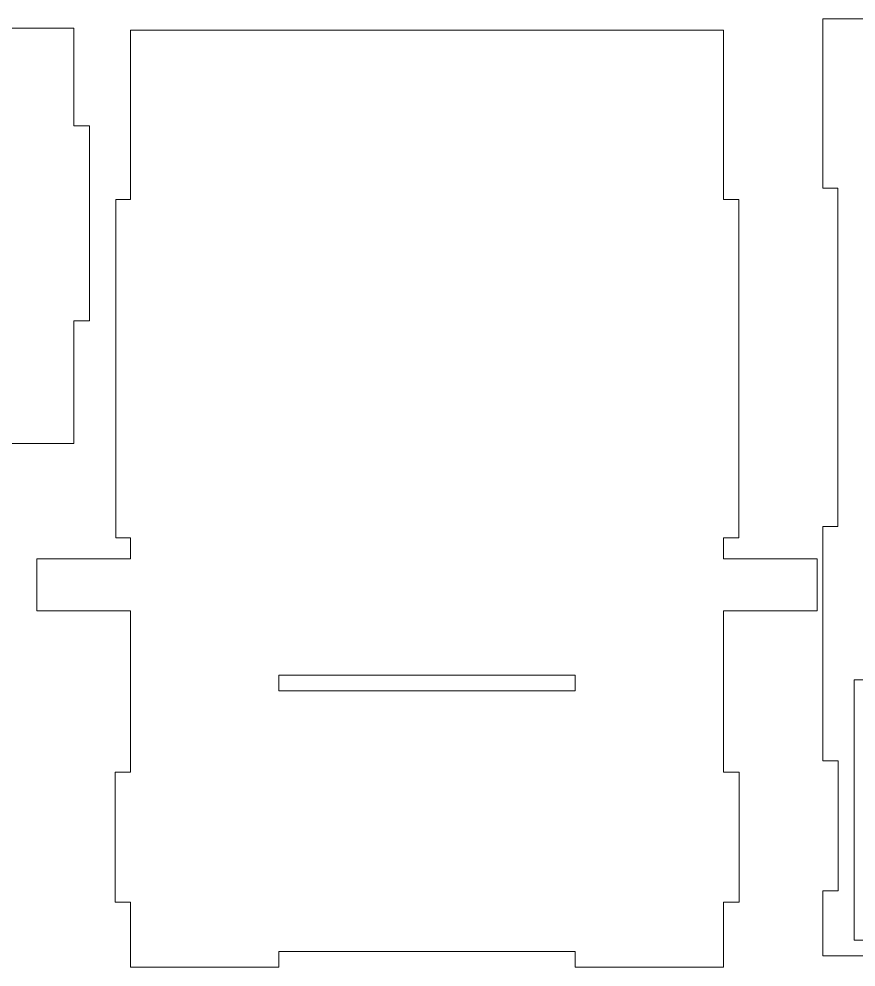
# Model space of a CAD drawing. Header units: millimetres. Extents: x -430 to 298, y -196 to 198.
# Drawn here: x -99.7 to 61.2, y 15.5 to 197.7 of the extents above; entities that cross this region are included whole.
import ezdxf

# ---------------------------------------------------------------- set-up
doc = ezdxf.new("R2010")
doc.units = ezdxf.units.MM
doc.header["$MEASUREMENT"] = 0
doc.layers.add('Camada 1', color=7, linetype='Continuous')

msp = doc.modelspace()

# ---------------------------------------------------------------- linework, layer by layer
at = {"layer": 'Camada 1', "color": 250, "lineweight": 20}
for points, knots in [([(54.8053, 197.6858), (54.8053, 197.6858), (174.8053, 197.6858), (174.8053, 197.6858), (174.8053, 197.6858), (174.8053, 165.1538), (174.8053, 165.1538), (174.8053, 165.1538), (171.9053, 165.1538), (171.9053, 165.1538), (171.9053, 165.1538), (171.9053, 100.1538), (171.9053, 100.1538), (171.9053, 100.1538), (174.8053, 100.1538), (174.8053, 100.1538), (174.8053, 100.1538), (174.8053, 96.1208), (174.8053, 96.1208), (174.8053, 96.1208), (171.8053, 96.1208), (171.8053, 96.1208), (171.8053, 96.1208), (171.8053, 86.1208), (171.8053, 86.1208), (171.8053, 86.1208), (174.8053, 86.1208), (174.8053, 86.1208), (174.8053, 86.1208), (174.8053, 55.154), (174.8053, 55.154), (174.8053, 55.154), (171.8053, 55.154), (171.8053, 55.154), (171.8053, 55.154), (171.8053, 30.154), (171.8053, 30.154), (171.8053, 30.154), (174.8053, 30.154), (174.8053, 30.154), (174.8053, 30.154), (174.8053, 17.6858), (174.8053, 17.6858), (174.8053, 17.6858), (143.3054, 17.6879), (143.3054, 17.6879), (143.3054, 17.6879), (143.3054, 20.6879), (143.3054, 20.6879), (143.3054, 20.6879), (168.8054, 20.6858), (168.8054, 20.6858), (168.8054, 20.6858), (168.8054, 70.6858), (168.8054, 70.6858), (168.8054, 70.6858), (60.8055, 70.6858), (60.8055, 70.6858), (60.8055, 70.6858), (60.8055, 20.6858), (60.8055, 20.6858), (60.8055, 20.6858), (86.3054, 20.6879), (86.3054, 20.6879), (86.3054, 20.6879), (86.3054, 17.6879), (86.3054, 17.6879), (86.3054, 17.6879), (54.8053, 17.6858), (54.8053, 17.6858), (54.8053, 17.6858), (54.8053, 30.154), (54.8053, 30.154), (54.8053, 30.154), (57.776, 30.154), (57.776, 30.154), (57.776, 30.154), (57.776, 55.154), (57.776, 55.154), (57.776, 55.154), (54.8053, 55.154), (54.8053, 55.154), (54.8053, 55.154), (54.8053, 100.1538), (54.8053, 100.1538), (54.8053, 100.1538), (57.7052, 100.1538), (57.7052, 100.1538), (57.7052, 100.1538), (57.7052, 165.1538), (57.7052, 165.1538), (57.7052, 165.1538), (54.8053, 165.1538), (54.8053, 165.1538), (54.8053, 165.1538), (54.8053, 197.6858), (54.8053, 197.6858)], [0, 0, 0, 0, 0.03125, 0.03125, 0.03125, 0.0625, 0.0625, 0.0625, 0.09375, 0.09375, 0.09375, 0.125, 0.125, 0.125, 0.15625, 0.15625, 0.15625, 0.1875, 0.1875, 0.1875, 0.21875, 0.21875, 0.21875, 0.25, 0.25, 0.25, 0.28125, 0.28125, 0.28125, 0.3125, 0.3125, 0.3125, 0.34375, 0.34375, 0.34375, 0.375, 0.375, 0.375, 0.40625, 0.40625, 0.40625, 0.4375, 0.4375, 0.4375, 0.46875, 0.46875, 0.46875, 0.5, 0.5, 0.5, 0.53125, 0.53125, 0.53125, 0.5625, 0.5625, 0.5625, 0.59375, 0.59375, 0.59375, 0.625, 0.625, 0.625, 0.65625, 0.65625, 0.65625, 0.6875, 0.6875, 0.6875, 0.71875, 0.71875, 0.71875, 0.75, 0.75, 0.75, 0.78125, 0.78125, 0.78125, 0.8125, 0.8125, 0.8125, 0.84375, 0.84375, 0.84375, 0.875, 0.875, 0.875, 0.90625, 0.90625, 0.90625, 0.9375, 0.9375, 0.9375, 0.96875, 0.96875, 0.96875, 1, 1, 1, 1]), ([(-89.1485, 195.9249), (-89.1485, 195.9249), (-203.1485, 195.9249), (-203.1485, 195.9249), (-203.1485, 195.9249), (-203.1485, 177.1749), (-203.1485, 177.1749), (-203.1485, 177.1749), (-206.1485, 177.1749), (-206.1485, 177.1749), (-206.1485, 177.1749), (-206.1485, 139.6749), (-206.1485, 139.6749), (-206.1485, 139.6749), (-203.1485, 139.6749), (-203.1485, 139.6749), (-203.1485, 139.6749), (-203.1485, 116.0944), (-203.1485, 116.0944), (-203.1485, 116.0944), (-89.1485, 116.0944), (-89.1485, 116.0944), (-89.1485, 116.0944), (-89.1485, 139.6749), (-89.1485, 139.6749), (-89.1485, 139.6749), (-86.1485, 139.6749), (-86.1485, 139.6749), (-86.1485, 139.6749), (-86.1485, 177.1749), (-86.1485, 177.1749), (-86.1485, 177.1749), (-89.1485, 177.1749), (-89.1485, 177.1749), (-89.1485, 177.1749), (-89.1485, 195.9249), (-89.1485, 195.9249)], [0, 0, 0, 0, 0.08333333, 0.08333333, 0.08333333, 0.16666667, 0.16666667, 0.16666667, 0.25, 0.25, 0.25, 0.33333333, 0.33333333, 0.33333333, 0.41666667, 0.41666667, 0.41666667, 0.5, 0.5, 0.5, 0.58333333, 0.58333333, 0.58333333, 0.66666667, 0.66666667, 0.66666667, 0.75, 0.75, 0.75, 0.83333333, 0.83333333, 0.83333333, 0.91666667, 0.91666667, 0.91666667, 1, 1, 1, 1]), ([(35.7434, 93.9436), (35.7434, 93.9436), (53.7434, 93.9436), (53.7434, 93.9436), (53.7434, 93.9436), (53.7434, 83.9436), (53.7434, 83.9436), (53.7434, 83.9436), (35.7434, 83.9436), (35.7434, 83.9436), (35.7434, 83.9436), (35.7434, 52.9768), (35.7434, 52.9768), (35.7434, 52.9768), (38.7434, 52.9768), (38.7434, 52.9768), (38.7434, 52.9768), (38.7434, 27.9768), (38.7434, 27.9768), (38.7434, 27.9768), (35.7434, 27.9768), (35.7434, 27.9768), (35.7434, 27.9768), (35.7434, 15.5086), (35.7434, 15.5086), (35.7434, 15.5086), (10.3174, 15.5086), (10.3174, 15.5086), (10.3174, 15.5086), (8.7435, 15.5086), (8.7435, 15.5086), (8.7435, 15.5086), (7.2435, 15.5086), (7.2435, 15.5086), (7.2435, 15.5086), (7.2435, 18.5086), (7.2435, 18.5086), (7.2435, 18.5086), (-49.7565, 18.5086), (-49.7565, 18.5086), (-49.7565, 18.5086), (-49.7565, 15.5086), (-49.7565, 15.5086), (-49.7565, 15.5086), (-51.2565, 15.5086), (-51.2565, 15.5086), (-51.2565, 15.5086), (-54.2411, 15.5086), (-54.2411, 15.5086), (-54.2411, 15.5086), (-78.2566, 15.5086), (-78.2566, 15.5086), (-78.2566, 15.5086), (-78.2566, 27.9768), (-78.2566, 27.9768), (-78.2566, 27.9768), (-81.1566, 27.9768), (-81.1566, 27.9768), (-81.1566, 27.9768), (-81.1566, 52.9768), (-81.1566, 52.9768), (-81.1566, 52.9768), (-78.2566, 52.9768), (-78.2566, 52.9768), (-78.2566, 52.9768), (-78.2566, 83.9436), (-78.2566, 83.9436), (-78.2566, 83.9436), (-96.2566, 83.9436), (-96.2566, 83.9436), (-96.2566, 83.9436), (-96.2566, 93.9436), (-96.2566, 93.9436), (-96.2566, 93.9436), (-78.2566, 93.9436), (-78.2566, 93.9436), (-78.2566, 93.9436), (-78.2566, 97.9766), (-78.2566, 97.9766), (-78.2566, 97.9766), (-81.0566, 97.9766), (-81.0566, 97.9766), (-81.0566, 97.9766), (-81.0566, 162.9766), (-81.0566, 162.9766), (-81.0566, 162.9766), (-78.2566, 162.9766), (-78.2566, 162.9766), (-78.2566, 162.9766), (-78.2566, 195.5086), (-78.2566, 195.5086), (-78.2566, 195.5086), (35.7434, 195.5086), (35.7434, 195.5086), (35.7434, 195.5086), (35.7434, 162.9766), (35.7434, 162.9766), (35.7434, 162.9766), (38.6434, 162.9766), (38.6434, 162.9766), (38.6434, 162.9766), (38.6434, 97.9766), (38.6434, 97.9766), (38.6434, 97.9766), (35.7434, 97.9766), (35.7434, 97.9766), (35.7434, 97.9766), (35.7434, 93.9436), (35.7434, 93.9436)], [0, 0, 0, 0, 0.02777778, 0.02777778, 0.02777778, 0.05555556, 0.05555556, 0.05555556, 0.08333333, 0.08333333, 0.08333333, 0.11111111, 0.11111111, 0.11111111, 0.13888889, 0.13888889, 0.13888889, 0.16666667, 0.16666667, 0.16666667, 0.19444444, 0.19444444, 0.19444444, 0.22222222, 0.22222222, 0.22222222, 0.25, 0.25, 0.25, 0.27777778, 0.27777778, 0.27777778, 0.30555556, 0.30555556, 0.30555556, 0.33333333, 0.33333333, 0.33333333, 0.36111111, 0.36111111, 0.36111111, 0.38888889, 0.38888889, 0.38888889, 0.41666667, 0.41666667, 0.41666667, 0.44444444, 0.44444444, 0.44444444, 0.47222222, 0.47222222, 0.47222222, 0.5, 0.5, 0.5, 0.52777778, 0.52777778, 0.52777778, 0.55555556, 0.55555556, 0.55555556, 0.58333333, 0.58333333, 0.58333333, 0.61111111, 0.61111111, 0.61111111, 0.63888889, 0.63888889, 0.63888889, 0.66666667, 0.66666667, 0.66666667, 0.69444444, 0.69444444, 0.69444444, 0.72222222, 0.72222222, 0.72222222, 0.75, 0.75, 0.75, 0.77777778, 0.77777778, 0.77777778, 0.80555556, 0.80555556, 0.80555556, 0.83333333, 0.83333333, 0.83333333, 0.86111111, 0.86111111, 0.86111111, 0.88888889, 0.88888889, 0.88888889, 0.91666667, 0.91666667, 0.91666667, 0.94444444, 0.94444444, 0.94444444, 0.97222222, 0.97222222, 0.97222222, 1, 1, 1, 1]), ([(-49.7566, 71.6086), (-49.7566, 71.6086), (7.2434, 71.6086), (7.2434, 71.6086), (7.2434, 71.6086), (7.2434, 68.6086), (7.2434, 68.6086), (7.2434, 68.6086), (-49.7566, 68.6086), (-49.7566, 68.6086), (-49.7566, 68.6086), (-49.7566, 71.6086), (-49.7566, 71.6086)], [0, 0, 0, 0, 0.25, 0.25, 0.25, 0.5, 0.5, 0.5, 0.75, 0.75, 0.75, 1, 1, 1, 1])]:
    msp.add_open_spline(points, degree=3, knots=knots, dxfattribs=at)

doc.saveas('drawing.dxf')
